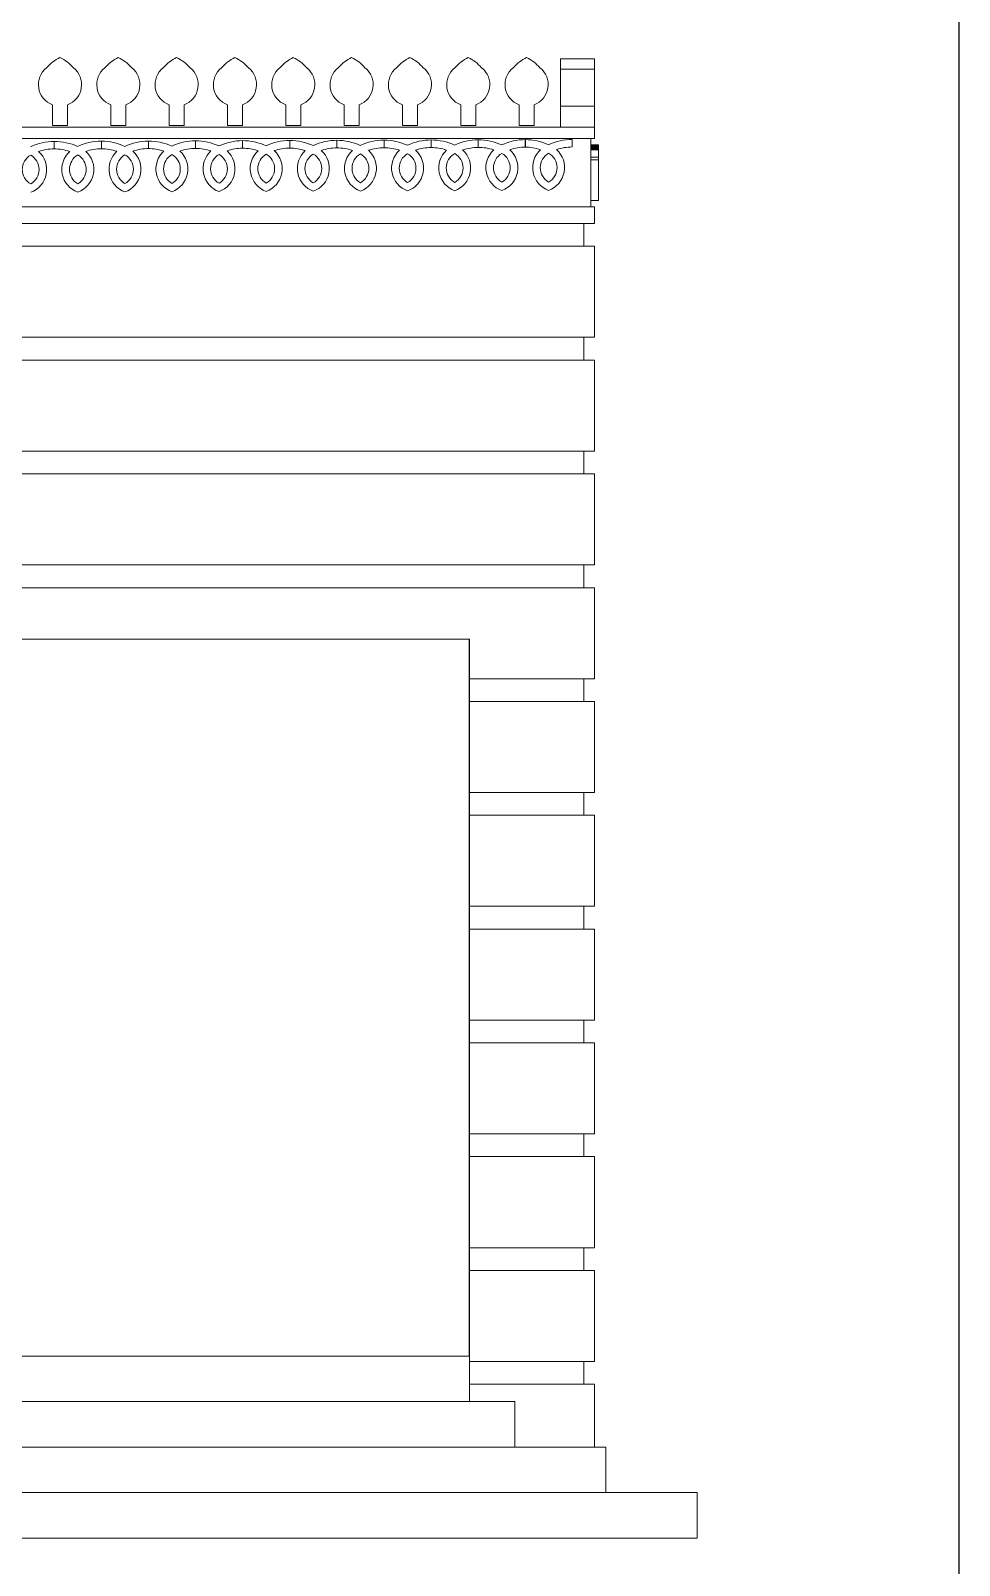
# Model space of a CAD drawing. Header units: inches. Extents: x -6210 to 141093, y -2740 to 21225.
# Drawn here: x 95144.7 to 95267.1, y 3202.8 to 3405 of the extents above; entities that cross this region are included whole.
import ezdxf

# ---------------------------------------------------------------- set-up
doc = ezdxf.new("R2010")
doc.units = ezdxf.units.IN
doc.header["$LTSCALE"] = 100
doc.header["$MEASUREMENT"] = 0
doc.layers.add('car area', color=53, linetype='Continuous')

msp = doc.modelspace()

# ---------------------------------------------------------------- linework, layer by layer
msp.add_lwpolyline([(93137.58696, 3021.14459), (95267.05657, 3021.14459), (95267.05657, 4618.24679), (93137.58696, 4618.24679)], close=True)
at = {"layer": 'car area', "linetype": 'Continuous', "lineweight": 0, "extrusion": (0, 1, 0)}
for p, q in [((95214.48603, 3401.32923), (95214.48603, 3401.32945)), ((95214.48603, 3401.32945), (95218.98603, 3401.32945)), ((95214.48603, 3399.9761), (95214.48603, 3401.32923)), ((95214.48603, 3401.32923), (95218.98603, 3401.32923)), ((95218.98603, 3401.32945), (95218.98603, 3401.32923)), ((95218.98603, 3401.32923), (95218.98603, 3399.9761)), ((95214.48603, 3395.08222), (95214.48603, 3399.9761)), ((95214.48603, 3399.9761), (95218.98603, 3399.9761)), ((95218.98603, 3399.9761), (95218.98603, 3395.08222)), ((95147.5254, 3395.26744), (95147.5254, 3392.52184)), ((95149.5254, 3392.52183), (95149.5254, 3395.26744)), ((95155.2129, 3395.26732), (95155.2129, 3392.52171)), ((95157.2129, 3392.52171), (95157.2129, 3395.26732)), ((95162.9004, 3395.26743), (95162.9004, 3392.52182)), ((95164.9004, 3392.52182), (95164.9004, 3395.26743)), ((95170.5879, 3395.26731), (95170.5879, 3392.5217)), ((95172.5879, 3392.5217), (95172.5879, 3395.26731)), ((95178.2754, 3395.26754), (95178.2754, 3392.52193)), ((95180.2754, 3392.52193), (95180.2754, 3395.26754)), ((95185.9629, 3395.26742), (95185.9629, 3392.52181)), ((95187.9629, 3392.52181), (95187.9629, 3395.26742)), ((95193.6504, 3395.26741), (95193.6504, 3392.5218)), ((95195.6504, 3392.5218), (95195.6504, 3395.26741)), ((95201.3379, 3395.26729), (95201.3379, 3392.52168)), ((95203.3379, 3392.52168), (95203.3379, 3395.26729)), ((95209.0254, 3395.26728), (95209.0254, 3392.52167)), ((95211.0254, 3392.52167), (95211.0254, 3395.26728)), ((95214.48603, 3392.33662), (95214.48603, 3395.08222)), ((95214.48603, 3395.08222), (95218.98603, 3395.08222)), ((95218.98603, 3395.08222), (95218.98603, 3392.33662)), ((95218.98603, 3392.33662), (94849.98603, 3392.33662)), ((95147.5254, 3392.52184), (95149.5254, 3392.52183)), ((95155.2129, 3392.52171), (95157.2129, 3392.52171)), ((95162.9004, 3392.52182), (95164.9004, 3392.52182)), ((95170.5879, 3392.5217), (95172.5879, 3392.5217)), ((95178.2754, 3392.52193), (95180.2754, 3392.52193)), ((95185.9629, 3392.52181), (95187.9629, 3392.52181)), ((95193.6504, 3392.5218), (95195.6504, 3392.5218)), ((95201.3379, 3392.52168), (95203.3379, 3392.52168)), ((95209.0254, 3392.52167), (95211.0254, 3392.52167)), ((95218.98603, 3390.83799), (95218.98603, 3392.33662)), ((94849.98603, 3390.83799), (95218.98603, 3390.83799)), ((95147.76931, 3390.45141), (95147.76931, 3389.45414)), ((95147.76931, 3389.45414), (95147.76931, 3390.45141)), ((95153.98141, 3390.47466), (95153.98141, 3389.4774)), ((95153.98141, 3389.4774), (95153.98141, 3390.47466)), ((95160.17187, 3389.50061), (95160.17187, 3390.49788)), ((95160.19351, 3390.49792), (95160.19351, 3389.50066)), ((95166.38397, 3390.52113), (95166.38397, 3389.52387)), ((95166.38397, 3389.52387), (95166.38397, 3390.52113)), ((95172.59607, 3390.54439), (95172.59607, 3389.54713)), ((95172.59607, 3389.54713), (95172.59607, 3390.54439)), ((95178.80817, 3390.56765), (95178.80817, 3389.57038)), ((95178.80817, 3389.57038), (95178.80817, 3390.56765)), ((95185.02027, 3390.5909), (95185.02027, 3389.59364)), ((95185.02027, 3389.59364), (95185.02027, 3390.5909)), ((95191.23237, 3390.61416), (95191.23237, 3389.6169)), ((95191.23237, 3389.6169), (95191.23237, 3390.61416)), ((95197.44447, 3390.63741), (95197.44447, 3389.64015)), ((95197.44447, 3389.64015), (95197.44447, 3390.63741)), ((95203.65658, 3390.66067), (95203.65658, 3389.66341)), ((95203.65658, 3389.66341), (95203.65658, 3390.66067)), ((95209.81962, 3389.68657), (95209.81962, 3390.68383)), ((95209.86868, 3390.68393), (95209.86868, 3389.68667)), ((95216.03172, 3390.70709), (95216.03172, 3389.70983)), ((95218.48785, 3381.83799), (95218.48785, 3390.83799)), ((95218.48785, 3390.00033), (95219.4842, 3390.00033)), ((95218.48785, 3389.97707), (95219.4842, 3389.97707)), ((95218.48785, 3389.97707), (95219.4842, 3389.97707)), ((95218.48785, 3389.95381), (95219.4842, 3389.95381)), ((95218.48785, 3389.95381), (95219.4842, 3389.95381)), ((95218.48785, 3389.93056), (95219.4842, 3389.93056)), ((95218.48785, 3389.93056), (95219.4842, 3389.93056)), ((95218.48785, 3389.9073), (95219.4842, 3389.9073)), ((95218.48785, 3389.9073), (95219.4842, 3389.9073)), ((95218.48785, 3389.88404), (95219.4842, 3389.88404)), ((95218.48785, 3389.88404), (95219.4842, 3389.88404)), ((95218.48785, 3389.86079), (95219.4842, 3389.86079)), ((95218.48785, 3389.86079), (95219.4842, 3389.86079)), ((95218.48785, 3389.83753), (95219.4842, 3389.83753)), ((95218.48785, 3389.81427), (95219.4842, 3389.81427)), ((95218.48785, 3389.81427), (95219.4842, 3389.81427)), ((95218.48785, 3389.79102), (95219.4842, 3389.79102)), ((95218.48785, 3389.79102), (95219.4842, 3389.79102)), ((95218.48785, 3389.76776), (95219.4842, 3389.76776)), ((95218.48785, 3389.76776), (95219.4842, 3389.76776)), ((95218.48785, 3389.7445), (95219.4842, 3389.7445)), ((95218.48785, 3389.7445), (95219.4842, 3389.7445)), ((95218.48785, 3389.72125), (95219.4842, 3389.72125)), ((95218.48785, 3389.72125), (95219.4842, 3389.72125)), ((95218.48785, 3389.69799), (95219.4842, 3389.69799)), ((95218.48785, 3389.69799), (95219.4842, 3389.69799)), ((95218.48785, 3389.67473), (95219.4842, 3389.67473)), ((95218.48785, 3389.65148), (95219.4842, 3389.65148)), ((95218.48785, 3389.65148), (95219.4842, 3389.65148)), ((95218.48785, 3389.62822), (95219.4842, 3389.62822)), ((95218.48785, 3389.62822), (95219.4842, 3389.62822)), ((95218.48785, 3389.60496), (95219.4842, 3389.60496)), ((95218.48785, 3389.60496), (95219.4842, 3389.60496)), ((95218.48785, 3389.58171), (95219.4842, 3389.58171)), ((95218.48785, 3389.58171), (95219.4842, 3389.58171)), ((95218.48785, 3389.55845), (95219.4842, 3389.55845)), ((95218.48785, 3389.55845), (95219.4842, 3389.55845)), ((95218.48785, 3389.5352), (95219.4842, 3389.5352)), ((95218.48785, 3389.5352), (95219.4842, 3389.5352)), ((95218.48785, 3389.51198), (95219.4842, 3389.51198)), ((95218.48785, 3389.48873), (95219.4842, 3389.48873)), ((95218.48785, 3389.48873), (95219.4842, 3389.48873)), ((95218.48785, 3389.46547), (95219.4842, 3389.46547)), ((95218.48785, 3389.46547), (95219.4842, 3389.46547)), ((95218.48785, 3389.44221), (95219.4842, 3389.44221)), ((95218.48785, 3389.44221), (95219.4842, 3389.44221)), ((95218.48785, 3389.41896), (95219.4842, 3389.41896)), ((95218.48785, 3389.41896), (95219.4842, 3389.41896)), ((95218.48785, 3389.3957), (95219.4842, 3389.3957)), ((95218.48785, 3389.3957), (95219.4842, 3389.3957)), ((95218.48785, 3389.37244), (95219.4842, 3389.37244)), ((95218.48785, 3389.37244), (95219.4842, 3389.37244)), ((95218.48785, 3389.34919), (95219.4842, 3389.34919)), ((95218.48785, 3388.35193), (95219.4842, 3388.35193)), ((95219.4842, 3389.97707), (95219.4842, 3390.00033)), ((95219.4842, 3389.95381), (95219.4842, 3389.97707)), ((95219.4842, 3389.93056), (95219.4842, 3389.95381)), ((95219.4842, 3389.9073), (95219.4842, 3389.93056)), ((95219.4842, 3389.88404), (95219.4842, 3389.9073)), ((95219.4842, 3389.86079), (95219.4842, 3389.88404)), ((95219.4842, 3389.83753), (95219.4842, 3389.86079)), ((95219.4842, 3389.81427), (95219.4842, 3389.83753)), ((95219.4842, 3389.79102), (95219.4842, 3389.81427)), ((95219.4842, 3389.76776), (95219.4842, 3389.79102)), ((95219.4842, 3389.7445), (95219.4842, 3389.76776)), ((95219.4842, 3389.72125), (95219.4842, 3389.7445)), ((95219.4842, 3389.69799), (95219.4842, 3389.72125)), ((95219.4842, 3389.67473), (95219.4842, 3389.69799)), ((95219.4842, 3389.65148), (95219.4842, 3389.67473)), ((95219.4842, 3389.62822), (95219.4842, 3389.65148)), ((95219.4842, 3389.60496), (95219.4842, 3389.62822)), ((95219.4842, 3389.58171), (95219.4842, 3389.60496)), ((95219.4842, 3389.55845), (95219.4842, 3389.58171)), ((95219.4842, 3389.5352), (95219.4842, 3389.55845)), ((95219.4842, 3389.51198), (95219.4842, 3389.5352)), ((95219.4842, 3389.48873), (95219.4842, 3389.51198)), ((95219.4842, 3389.46547), (95219.4842, 3389.48873)), ((95219.4842, 3389.44221), (95219.4842, 3389.46547)), ((95219.4842, 3389.41896), (95219.4842, 3389.44221)), ((95219.4842, 3389.3957), (95219.4842, 3389.41896)), ((95219.4842, 3389.37244), (95219.4842, 3389.3957)), ((95219.4842, 3389.34919), (95219.4842, 3389.37244)), ((95219.4842, 3388.35193), (95219.4842, 3389.34919)), ((95219.4842, 3388.015), (95219.4842, 3388.35193)), ((95218.48785, 3388.015), (95219.4842, 3388.015)), ((95219.4842, 3382.65775), (95219.4842, 3388.015)), ((95218.48785, 3382.65775), (95219.4842, 3382.65775)), ((95218.98603, 3381.83799), (94861.772, 3381.83799)), ((95218.98603, 3379.6203), (95218.98603, 3381.83799)), ((94862.68829, 3379.6203), (95218.98603, 3379.6203)), ((95217.55338, 3379.6203), (95217.55338, 3376.6203)), ((95218.98603, 3376.6203), (94860.84726, 3376.6203)), ((95218.98603, 3364.6203), (95218.98603, 3376.6203)), ((95060.05338, 3364.6203), (95218.98603, 3364.6203)), ((95217.55338, 3364.6203), (95217.55338, 3361.6203)), ((95218.98603, 3361.6203), (95064.49342, 3361.6203)), ((95218.98603, 3349.6203), (95218.98603, 3361.6203)), ((95061.48603, 3349.6203), (95218.98603, 3349.6203)), ((95217.55338, 3349.6203), (95217.55338, 3346.6203)), ((95218.98603, 3346.6203), (95061.48603, 3346.6203)), ((95218.98603, 3334.6203), (95218.98603, 3346.6203)), ((95061.48603, 3334.6203), (95218.98603, 3334.6203)), ((95217.55338, 3334.6203), (95217.55338, 3331.6203)), ((95218.98603, 3331.6203), (95061.48603, 3331.6203)), ((95218.98603, 3319.6203), (95218.98603, 3331.6203)), ((95202.48603, 3324.83662), (95134.98603, 3324.83662)), ((95202.47022, 3324.83662), (95202.47022, 3230.33662)), ((95202.48603, 3319.6203), (95202.48603, 3324.83662)), ((95202.48603, 3316.6203), (95202.48603, 3319.6203)), ((95202.48603, 3319.6203), (95218.98603, 3319.6203)), ((95217.55338, 3319.6203), (95217.55338, 3316.6203)), ((95202.48603, 3304.6203), (95202.48603, 3316.6203)), ((95218.98603, 3316.6203), (95202.48603, 3316.6203)), ((95218.98603, 3304.6203), (95218.98603, 3316.6203)), ((95202.48603, 3301.6203), (95202.48603, 3304.6203)), ((95202.48603, 3304.6203), (95218.98603, 3304.6203)), ((95217.55338, 3304.6203), (95217.55338, 3301.6203)), ((95202.48603, 3289.6203), (95202.48603, 3301.6203)), ((95218.98603, 3301.6203), (95202.48603, 3301.6203)), ((95218.98603, 3289.6203), (95218.98603, 3301.6203)), ((95202.48603, 3286.6203), (95202.48603, 3289.6203)), ((95202.48603, 3289.6203), (95218.98603, 3289.6203)), ((95217.55338, 3289.6203), (95217.55338, 3286.6203)), ((95202.48603, 3274.6203), (95202.48603, 3286.6203)), ((95218.98603, 3286.6203), (95202.48603, 3286.6203)), ((95218.98603, 3274.6203), (95218.98603, 3286.6203)), ((95202.48603, 3271.6203), (95202.48603, 3274.6203)), ((95202.48603, 3274.6203), (95218.98603, 3274.6203)), ((95217.55338, 3274.6203), (95217.55338, 3271.6203)), ((95202.48603, 3259.6203), (95202.48603, 3271.6203)), ((95218.98603, 3271.6203), (95202.48603, 3271.6203)), ((95218.98603, 3259.6203), (95218.98603, 3271.6203)), ((95202.48603, 3256.6203), (95202.48603, 3259.6203)), ((95202.48603, 3259.6203), (95218.98603, 3259.6203)), ((95217.55338, 3259.6203), (95217.55338, 3256.6203)), ((95202.48603, 3244.6203), (95202.48603, 3256.6203)), ((95218.98603, 3256.6203), (95202.48603, 3256.6203)), ((95218.98603, 3244.6203), (95218.98603, 3256.6203)), ((95202.48603, 3241.6203), (95202.48603, 3244.6203)), ((95202.48603, 3244.6203), (95218.98603, 3244.6203)), ((95217.55338, 3244.6203), (95217.55338, 3241.6203)), ((95202.48603, 3229.6203), (95202.48603, 3241.6203)), ((95218.98603, 3241.6203), (95202.48603, 3241.6203)), ((95218.98603, 3229.6203), (95218.98603, 3241.6203)), ((95202.48603, 3230.33662), (95134.98603, 3230.33662)), ((95202.48603, 3226.6203), (95202.48603, 3229.6203)), ((95202.48603, 3229.6203), (95218.98603, 3229.6203)), ((95217.55338, 3229.6203), (95217.55338, 3226.6203)), ((95202.48603, 3224.33662), (95202.48603, 3226.6203)), ((95218.98603, 3226.6203), (95202.48603, 3226.6203)), ((95218.98603, 3218.33662), (95218.98603, 3226.6203)), ((95208.48603, 3224.33662), (95061.48603, 3224.33662)), ((95208.48603, 3218.33662), (95208.48603, 3224.33662)), ((95220.48603, 3218.33662), (95062.98785, 3218.33662)), ((95220.48603, 3212.33662), (95220.48603, 3218.33662)), ((95232.48603, 3212.33662), (95061.48603, 3212.33662)), ((95232.48603, 3206.33662), (95232.48603, 3212.33662)), ((95061.48603, 3206.33662), (95232.48603, 3206.33662))]:
    msp.add_line(p, q, dxfattribs=at)
at = {"layer": 'car area', "linetype": 'Continuous', "lineweight": 0}
for centre, radius, start, end in [((95151.44674, 3395.88506), 6.34226, 117.4268136, 137.6041199), ((95145.60406, 3395.88506), 6.34226, 42.3958801, 62.5731864), ((95159.13424, 3395.88494), 6.34226, 117.4268136, 137.6041199), ((95153.29156, 3395.88494), 6.34226, 42.3958801, 62.5731864), ((95166.82174, 3395.88505), 6.34226, 117.4268136, 137.6041199), ((95160.97906, 3395.88505), 6.34226, 42.3958801, 62.5731864), ((95174.50924, 3395.88492), 6.34226, 117.4268136, 137.6041199), ((95168.66656, 3395.88492), 6.34226, 42.3958801, 62.5731864), ((95182.19674, 3395.88515), 6.34226, 117.4268136, 137.6041199), ((95176.35406, 3395.88515), 6.34226, 42.3958801, 62.5731864), ((95189.88424, 3395.88503), 6.34226, 117.4268136, 137.6041199), ((95184.04156, 3395.88503), 6.34226, 42.3958801, 62.5731864), ((95197.57174, 3395.88502), 6.34226, 117.4268136, 137.6041199), ((95191.72906, 3395.88502), 6.34226, 42.3958801, 62.5731864), ((95205.25924, 3395.8849), 6.34226, 117.4268136, 137.6041199), ((95199.41656, 3395.8849), 6.34226, 42.3958801, 62.5731864), ((95212.94674, 3395.8849), 6.34226, 117.4268136, 137.6041199), ((95207.10406, 3395.8849), 6.34226, 42.3958801, 62.5731864), ((95148.5254, 3397.92957), 2.84375, 128.2985857, 249.411834), ((95148.5254, 3397.92957), 2.84375, 290.5881717, 51.7014143), ((95156.2129, 3397.92945), 2.84375, 128.2985857, 249.411834), ((95156.2129, 3397.92945), 2.84375, 290.5881717, 51.7014143), ((95163.9004, 3397.92956), 2.84375, 128.2985857, 249.411834), ((95163.9004, 3397.92956), 2.84375, 290.5881717, 51.7014143), ((95171.5879, 3397.92944), 2.84375, 128.2985857, 249.411834), ((95171.5879, 3397.92944), 2.84375, 290.5881717, 51.7014143), ((95179.2754, 3397.92966), 2.84375, 128.2985857, 249.411834), ((95179.2754, 3397.92966), 2.84375, 290.5881717, 51.7014143), ((95186.9629, 3397.92954), 2.84375, 128.2985857, 249.411834), ((95186.9629, 3397.92954), 2.84375, 290.5881717, 51.7014143), ((95194.6504, 3397.92954), 2.84375, 128.2985857, 249.411834), ((95194.6504, 3397.92954), 2.84375, 290.5881717, 51.7014143), ((95202.3379, 3397.92941), 2.84375, 128.2985857, 249.411834), ((95202.3379, 3397.92941), 2.84375, 290.5881717, 51.7014143), ((95210.0254, 3397.92941), 2.84375, 128.2985857, 249.411834), ((95210.0254, 3397.92941), 2.84375, 290.5881717, 51.7014143), ((95147.76931, 3383.12925), 7.32216, 90, 115.3146468), ((95147.76931, 3383.12925), 7.32216, 65.1143541, 90), ((95153.98141, 3383.15251), 7.32216, 90, 115.3146468), ((95153.98141, 3383.15251), 7.32216, 65.1143541, 90), ((95160.19351, 3383.17576), 7.32216, 90, 115.3146468), ((95160.17187, 3383.17572), 7.32216, 65.1143541, 90), ((95166.38397, 3383.19897), 7.32216, 90, 115.3146468), ((95166.38397, 3383.19897), 7.32216, 65.1143541, 90), ((95172.59607, 3383.22223), 7.32216, 90, 115.3146468), ((95172.59607, 3383.22223), 7.32216, 65.1143541, 90), ((95178.80817, 3383.24549), 7.32216, 90, 115.3146468), ((95178.80817, 3383.24549), 7.32216, 65.1143541, 90), ((95185.02027, 3383.26874), 7.32216, 90, 115.3146468), ((95185.02027, 3383.26874), 7.32216, 65.1143541, 90), ((95191.23237, 3383.292), 7.32216, 90, 115.3146468), ((95191.23237, 3383.292), 7.32216, 65.1143541, 90), ((95197.44447, 3383.31526), 7.32216, 90, 115.3146468), ((95197.44447, 3383.31526), 7.32216, 65.1143541, 90), ((95203.65658, 3383.33851), 7.32216, 90, 115.3146468), ((95203.65658, 3383.33851), 7.32216, 65.1143541, 90), ((95209.86868, 3383.36177), 7.32216, 90, 115.3146468), ((95209.81962, 3383.36167), 7.32216, 65.1143541, 90), ((95216.03172, 3383.38493), 7.32216, 90, 115.3146468), ((95145.74693, 3386.73671), 2.18973, 119.6625692, 240.3374308), ((95143.57958, 3386.73671), 3.18973, 289.8610043, 48.0713122), ((95143.57958, 3386.73671), 2.18973, 299.6625692, 60.3374308), ((95147.77142, 3383.11755), 6.3366, 90.0190987, 108.9756396), ((95147.77142, 3383.11755), 6.3366, 71.2319189, 90.0190987), ((95151.95903, 3386.75997), 3.18973, 132.3525343, 250.1389957), ((95151.95903, 3386.75997), 2.18973, 119.6625692, 240.3374308), ((95149.79168, 3386.75997), 3.18973, 289.8610043, 48.0713122), ((95149.79168, 3386.75997), 2.18973, 299.6625692, 60.3374308), ((95153.98352, 3383.1408), 6.3366, 90.0190987, 108.9756396), ((95153.98352, 3383.1408), 6.3366, 71.2319189, 90.0190987), ((95158.17113, 3386.78322), 3.18973, 132.3525343, 250.1389957), ((95158.17113, 3386.78322), 2.18973, 119.6625692, 240.3374308), ((95156.00378, 3386.78322), 3.18973, 289.8610043, 48.0713122), ((95156.00378, 3386.78322), 2.18973, 299.6625692, 60.3374308), ((95160.19562, 3383.16406), 6.3366, 90.0190987, 108.9756396), ((95160.17398, 3383.16402), 6.3366, 71.2319189, 90.0190987), ((95164.3616, 3386.80644), 3.18973, 132.3525343, 250.1389957), ((95164.3616, 3386.80644), 2.18973, 119.6625692, 240.3374308), ((95162.19425, 3386.80644), 3.18973, 289.8610043, 48.0713122), ((95162.19425, 3386.80644), 2.18973, 299.6625692, 60.3374308), ((95166.38608, 3383.18727), 6.3366, 90.0190987, 108.9756396), ((95166.38608, 3383.18727), 6.3366, 71.2319189, 90.0190987), ((95170.5737, 3386.82969), 3.18973, 132.3525343, 250.1389957), ((95170.5737, 3386.82969), 2.18973, 119.6625692, 240.3374308), ((95168.40635, 3386.82969), 3.18973, 289.8610043, 48.0713122), ((95168.40635, 3386.82969), 2.18973, 299.6625692, 60.3374308), ((95172.59818, 3383.21053), 6.3366, 90.0190987, 108.9756396), ((95172.59818, 3383.21053), 6.3366, 71.2319189, 90.0190987), ((95176.7858, 3386.85295), 3.18973, 132.3525343, 250.1389957), ((95176.7858, 3386.85295), 2.18973, 119.6625692, 240.3374308), ((95174.61845, 3386.85295), 3.18973, 289.8610043, 48.0713122), ((95174.61845, 3386.85295), 2.18973, 299.6625692, 60.3374308), ((95178.81029, 3383.23379), 6.3366, 90.0190987, 108.9756396), ((95178.81029, 3383.23379), 6.3366, 71.2319189, 90.0190987), ((95182.9979, 3386.87621), 3.18973, 132.3525343, 250.1389957), ((95182.9979, 3386.87621), 2.18973, 119.6625692, 240.3374308), ((95180.83055, 3386.87621), 3.18973, 289.8610043, 48.0713122), ((95180.83055, 3386.87621), 2.18973, 299.6625692, 60.3374308), ((95185.02239, 3383.25704), 6.3366, 90.0190987, 108.9756396), ((95185.02239, 3383.25704), 6.3366, 71.2319189, 90.0190987), ((95189.21, 3386.89946), 3.18973, 132.3525343, 250.1389957), ((95189.21, 3386.89946), 2.18973, 119.6625692, 240.3374308), ((95187.04265, 3386.89946), 3.18973, 289.8610043, 48.0713122), ((95187.04265, 3386.89946), 2.18973, 299.6625692, 60.3374308), ((95191.23449, 3383.2803), 6.3366, 90.0190987, 108.9756396), ((95191.23449, 3383.2803), 6.3366, 71.2319189, 90.0190987), ((95195.4221, 3386.92272), 3.18973, 132.3525343, 250.1389957), ((95195.4221, 3386.92272), 2.18973, 119.6625692, 240.3374308), ((95193.25475, 3386.92272), 3.18973, 289.8610043, 48.0713122), ((95193.25475, 3386.92272), 2.18973, 299.6625692, 60.3374308), ((95197.44659, 3383.30356), 6.3366, 90.0190987, 108.9756396), ((95197.44659, 3383.30356), 6.3366, 71.2319189, 90.0190987), ((95201.6342, 3386.94598), 3.18973, 132.3525343, 250.1389957), ((95201.6342, 3386.94598), 2.18973, 119.6625692, 240.3374308), ((95199.46685, 3386.94598), 3.18973, 289.8610043, 48.0713122), ((95199.46685, 3386.94598), 2.18973, 299.6625692, 60.3374308), ((95203.65869, 3383.32681), 6.3366, 90.0190987, 108.9756396), ((95203.65869, 3383.32681), 6.3366, 71.2319189, 90.0190987), ((95207.8463, 3386.96923), 3.18973, 132.3525343, 250.1389957), ((95207.8463, 3386.96923), 2.18973, 119.6625692, 240.3374308), ((95205.67895, 3386.96923), 3.18973, 289.8610043, 48.0713122), ((95205.67895, 3386.96923), 2.18973, 299.6625692, 60.3374308), ((95209.87079, 3383.35007), 6.3366, 90.0190987, 108.9756396), ((95209.82173, 3383.34997), 6.3366, 71.2319189, 90.0190987), ((95214.00935, 3386.99239), 3.18973, 132.3525343, 250.1389957), ((95214.00935, 3386.99239), 2.18973, 119.6625692, 240.3374308), ((95211.84199, 3386.99239), 3.18973, 289.8610043, 48.0713122), ((95211.84199, 3386.99239), 2.18973, 299.6625692, 60.3374308), ((95216.03383, 3383.37323), 6.3366, 90.0190987, 108.9756396)]:
    msp.add_arc(centre, radius, start, end, dxfattribs=at)

doc.saveas('drawing.dxf')
